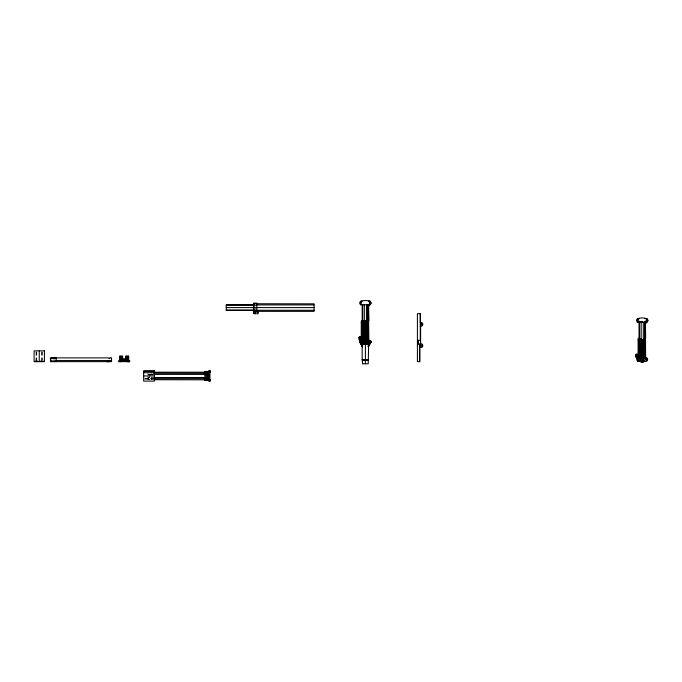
<?xml version="1.0" encoding="UTF-8"?>
<svg xmlns="http://www.w3.org/2000/svg" width="682" height="682" viewBox="0 0 682 682"><rect width="100%" height="100%" fill="white"/><g stroke="black" fill="none" stroke-linecap="round" stroke-linejoin="round"><path stroke-width="0.51" stroke-dasharray="3.41 2.56" d="M148.633 374.248L149.52 374.248M151.285 374.248L152.171 374.248M148.633 374.401L149.52 374.401M151.285 374.401L152.171 374.401M148.633 374.716L152.887 374.691M149.52 374.759L151.285 374.819M152.171 374.759L152.887 374.819M149.52 374.878L151.285 374.878M152.171 374.878L152.887 374.878M149.52 375.074L151.285 375.074L151.285 372.116M152.887 375.074L152.171 375.074L152.171 374.034M148.633 377.666L149.52 377.666M152.171 377.666L151.285 377.666L151.285 379.797L152.171 379.797L152.171 377.206M148.633 377.879L149.52 377.879M151.285 377.879L152.171 377.879M144.652 378.399L153.663 378.399M144.652 378.689L153.663 378.621M147.917 379.09L148.633 379.09M144.652 379.226L152.708 379.175M148.633 379.286L149.52 379.286M151.285 379.286L152.171 379.286M148.633 379.669L149.52 379.669M151.285 379.669L152.171 379.669M255.392 304.931L255.392 305.86M255.392 308.571L255.392 309.475M255.034 304.931L255.034 306.013M255.034 308.409L255.034 309.475M149.52 374.034L149.52 379.797L148.633 379.797L148.633 377.521M148.633 374.034L148.633 375.151M147.917 373.293L147.917 375.151M147.917 375.961L147.917 380.505M42.523 351.861L42.523 359.874M41.986 351.861L41.986 360.872M41.696 351.861L41.696 360.872M36.819 351.861L36.819 359.874M36.521 351.861L36.521 360.872M35.984 351.861L35.984 360.872"/><path stroke-width="1.02" d="M128.557 361.656L128.668 356.183L125.752 356.183L125.752 360.769M365.484 344.24L366.123 340.19L366.208 320.6M642.776 361.307L642.41 361.835L642.964 357.607L643.015 339.977M362.722 343.89L362.398 340.847C357.266 339.738 361.52 344.956 362.193 346.737L361.093 343.89A2.072 2.072 0 0 1 359.985 342.108L360.028 339.261L360.769 338.553L359.874 337.863L359.371 338.732L361.741 341.75L361.307 342.799L360.437 342.296L360.94 341.426M644.976 332.646L644.959 357.743L646.527 357.743A2.072 2.072 0 0 1 647.627 359.525A2.072 2.072 0 0 1 646.527 361.307L637.926 361.307A2.072 2.072 0 0 1 636.826 359.525L636.86 356.677L637.772 358.843L638.65 359.346L638.147 360.215L637.278 359.712L637.772 358.843M642.401 361.656L642.58 358.817L643.646 357.607M640.807 322.202L640.884 321.316M128.668 357.726L127.909 357.828L128.583 358.101M642.572 361.656L642.913 358.817L645.07 357.607L642.913 358.817L642.58 361.656L642.845 358.817L644.686 357.607M368.135 340.19L366.106 341.392L365.944 343.89M366.123 360.232L366.217 359.525M205.171 375.961C202.852 375.884 208.198 376.063 205.879 375.961M363.515 342.628L364.222 342.628M640.347 360.045L641.063 360.045M368.127 320.779L367.769 306.073L368.587 306.073L371.068 303.004M644.959 338.195L644.601 323.49L645.428 323.49L647.9 320.421A2.072 2.072 0 0 0 646.8 318.639L645.317 318.639M368.135 313.14L368.127 340.327L369.695 340.327A2.072 2.072 0 0 1 370.795 342.108A2.072 2.072 0 0 1 369.695 343.89L368.237 346.737L370.548 343.029L370.437 340.804L368.382 340.847L368.058 343.89M362.304 346.737L361.093 343.89L361.307 342.799M637.926 361.307L638.147 360.215M359.985 340.327L359.874 339.235M636.826 357.743L636.468 357.743C634.797 355.152 639.256 354.597 636.707 356.66M644.686 322.202L644.908 321.316L644.908 329.508M366.814 360.232L366.993 359.525M363.779 342.969L363.779 342.287M640.799 359.704L640.705 360.403L640.705 359.687M367.402 360.232L367.649 359.525M370.113 303.695L369.218 303.004L369.959 301.222L368.485 301.222M368.485 346.737L369.695 343.89L361.093 343.89M367.854 360.232L368.161 359.525M368.135 360.232L368.485 359.525M362.551 363.787L368.237 363.787L368.587 346.737M370.548 343.029C372.108 342.151 369.456 339.389 371.076 342.108L370.727 342.108M363.694 342.935L364.043 342.321M640.526 360.352L640.884 359.738M370.428 303.507L370.428 302.501L369.422 302.501M647.269 320.924C648.164 318.562 644.447 320.711 646.945 321.111M368.237 340.19L366.081 341.392L365.697 344.24L366.081 341.392L367.854 340.19M359.636 340.327L358.92 339.619L358.92 337.488L359.636 336.772L361.264 336.772M363.617 342.884L364.12 342.381M636.468 357.743L635.76 357.036L635.76 354.904L636.468 354.188L638.105 354.188M640.449 360.301L640.952 359.798M366.106 344.24L366.899 343.881L366.396 344.24M639.025 322.305L639.136 321.316M366.814 340.19L365.748 341.392L365.569 344.24L365.893 341.392L367.402 340.19M369.959 301.129A2.072 2.072 0 0 1 369.959 304.786L368.485 306.073L368.834 340.327M647.9 320.421A2.072 2.072 0 0 1 646.8 322.202L645.317 323.49L645.675 357.743M362.304 301.222L360.821 301.222A2.072 2.072 0 0 0 359.721 303.004L360.428 304.786L369.959 304.786L368.127 306.073L368.485 340.327M639.136 318.639L637.653 318.639A2.072 2.072 0 0 0 636.553 320.421L637.261 322.202L646.8 322.202L644.959 323.49L645.317 357.743M644.234 357.607L642.725 358.817L642.478 361.656L643.731 361.298L642.725 361.835M367.769 306.073L369.959 304.786M644.601 323.49L646.8 322.202M363.557 342.807L364.179 342.449M366.626 344.24L367.521 343.89M640.398 360.224L641.012 359.866M644.362 361.307L642.913 361.835C647.278 361.409 636.911 361.366 641.609 361.835M363.523 342.722L364.214 342.535M640.364 360.139L641.046 359.951M360.855 302.297C358.928 304.905 363.046 303.294 360.855 301.222A15.055 15.055 0 0 1 369.959 301.222L369.925 302.297M637.687 319.713C635.76 322.33 639.878 320.711 637.687 318.639L639.546 318.639M253.61 303.754L314.078 303.822L314.078 311.359L255.392 311.359M256.441 304.931L314.078 304.931M226.245 305.144L254.011 305.144M226.245 307.591L314.078 307.591M226.245 310.046L254.011 310.046M256.441 310.259L314.078 310.259M256.816 310.745L255.034 310.745L255.111 314.18M255.034 311.18L256.816 311.18L256.816 303.115L253.61 303.115L253.61 313.567L255.034 313.567M253.61 311.435L255.034 311.435M253.61 311.87L255.034 311.87M253.61 312.288L255.034 312.288M253.61 313.14L255.034 313.14M644.908 318.639L646.8 318.639A15.055 15.055 0 0 0 637.653 318.639M366.635 320.6L361.835 320.6L361.477 322.56M366.208 320.779L364.572 320.6M367.769 320.779L368.834 320.779L368.604 305.783M364.324 321.495L362.474 321.495L362.474 340.19L364.708 341.392L365.049 344.24L364.776 341.392L362.926 340.19M366.456 321.495L368.34 321.495M361.264 322.56L363.634 322.56L363.634 320.6M364.145 322.56L366.456 322.56M420.18 326.115L421.715 326.115A2.072 2.072 0 0 0 422.814 324.334A2.072 2.072 0 0 0 421.715 322.56L420.095 322.56L420.095 313.669M644.601 338.195L645.675 338.195L645.436 323.2M641.157 338.911L639.315 338.911L639.273 357.607M643.297 338.911L645.181 338.911M638.105 339.977L639.315 339.977M641.157 339.977L643.297 339.977M368.451 340.19L362.338 340.19L362.338 322.56M417.41 340.327L420.257 340.327L420.257 322.56M363.617 340.685L367.172 340.685M362.645 340.19L364.358 341.043L366.456 341.043M364.324 341.043L366.106 341.392M417.41 343.881L419.541 343.881L419.541 361.656M420.248 343.881L421.715 343.881A2.072 2.072 0 0 1 422.814 345.655A2.072 2.072 0 0 1 421.715 347.436L419.515 347.436M645.283 357.607L639.17 357.607L639.17 339.977M127.892 357.948L128.625 357.828M52.02 358.238L53.784 358.212M54.679 358.212L55.387 358.238M639.384 357.607L644.004 358.101M127.866 358.28L128.574 358.28M127.858 358.476L128.574 358.476M640.449 358.101L643.297 358.459M127.866 358.672L128.574 358.672M128.583 358.851L127.935 359.192M639.477 357.607L641.515 358.817L642.938 358.817M122.359 359.03L125.889 359.03M127.892 359.005L128.6 359.005M127.909 359.124L128.668 359.218M368.587 359.525L362.193 359.525L362.193 346.737M368.237 360.232L362.602 360.232L362.244 359.525L362.551 362.014M56.171 360.556L111.55 360.556M50.425 361.017L51.133 361.017M50.425 361.102L56.171 361.102M51.133 361.298L52.02 361.298M53.784 361.298L54.679 361.298M640.807 361.656L643.646 361.656M209.042 371.161L209.937 371.161M143.655 371.34L153.663 371.34M209.937 371.426L204.455 371.477L204.455 374.401M204.455 371.63L209.042 371.63M209.042 371.784L209.937 371.784M153.663 372.116L154.447 372.116M204.455 372.082L209.937 372.133M153.663 372.193L204.958 372.193M209.042 372.398L209.937 372.398M209.042 372.491L209.937 372.491M143.655 372.687L153.663 372.687M204.455 372.79L209.042 372.79M153.663 373.242L204.788 373.293M204.455 373.719L209.042 373.719M204.455 374.12L209.042 374.12M153.663 374.401L209.042 374.401M207.302 374.802L209.042 374.802M143.655 375.961L154.447 375.961M207.302 375.961L209.042 375.961M207.302 377.12L209.042 377.12M153.663 377.521L209.042 377.521M204.455 377.658L209.042 377.658M204.455 378.195L209.042 378.195M153.663 378.672L204.788 378.621M204.455 379.124L209.042 379.124M209.042 379.448L209.937 379.448M209.042 379.635L209.937 379.635M153.663 379.729L209.042 379.84M209.042 379.951L209.937 379.951M209.042 380.138L209.937 380.138M204.455 380.283L209.937 380.317M209.937 380.488L204.455 380.437L204.455 377.521M209.042 380.641L209.937 380.641M209.937 380.752L209.042 380.82L209.937 380.846M641.54 361.835L640.168 361.307M640.364 359.951L641.046 360.139M363.523 342.535L364.214 342.722M641.719 361.835L640.722 361.298L641.873 361.835L641.199 358.459M635.76 354.904L636.707 355.279M358.92 337.488L359.874 337.863M363.259 343.89L364.162 344.24M639.767 357.607L641.609 358.817L641.915 361.835M640.398 359.866L641.012 360.224M363.557 342.449L364.179 342.807M640.219 357.607L641.719 358.817L641.975 361.656L641.54 358.817M363.378 340.19L364.887 341.392L365.143 344.24L365.032 341.392L363.966 340.19M364.384 344.24L363.881 343.881L364.682 344.24M640.807 357.607L641.873 358.817L642.052 361.656M640.449 359.798L640.952 360.301M363.617 342.381L364.12 342.884M370.786 341.162L370.437 340.804L371.059 341.861M370.914 341.384L370.437 340.804L370.999 341.614M640.526 359.738L640.884 360.352M363.694 342.321L364.043 342.935M636.468 354.188L637.082 355.279M359.636 336.772L360.241 337.863M641.489 357.607L642.052 361.835L641.677 361.307M364.657 340.19L365.296 344.24M362.304 359.525L362.602 363.787M362.619 359.525L362.926 360.232M363.131 359.525L363.378 360.232M640.611 359.704L640.799 360.386M639.767 322.202L639.546 321.316L639.58 357.607M363.787 359.525L363.966 360.232M637.508 321.111L637.653 322.202M360.667 303.695L360.821 304.786M364.563 359.525L364.657 360.232M364.682 341.392L365.032 344.24M645.317 321.316L645.428 323.49M646.766 318.639L646.766 319.713M645.07 323.242L645.07 329.508M644.712 361.307L644.712 359.525A2.583 2.583 0 0 1 645.428 357.743M644.388 338.911L644.388 357.607M643.757 338.911L643.757 357.607M643.297 322.202L643.297 357.607M642.222 321.316L642.222 322.202M642.222 339.977L642.222 361.835M641.438 339.977L641.438 357.607M641.157 322.202L641.157 357.607M640.696 338.911L640.696 357.607M640.066 338.911L640.066 357.607M639.742 361.307L639.742 359.525A2.583 2.583 0 0 0 639.409 358.272L638.105 357.743L638.105 338.519L639.025 337.59L639.025 321.316M420.606 326.115L420.606 343.881M420.504 322.56L420.504 313.669L417.41 313.669L417.41 361.656L419.899 361.656L419.899 347.436M420.504 326.115L420.504 343.881M420.504 344.768L420.504 347.436M418.126 340.327L418.126 343.881M418.023 340.327L418.1 343.881M417.913 340.327L417.913 343.881M417.768 340.327L417.768 343.881M417.597 340.327L417.597 343.881M368.587 304.786L368.587 306.073M368.237 305.826L368.237 307.914M368.237 343.89L368.237 346.737M368.135 304.786L368.135 307.914M368.075 304.786L368.075 307.914M368.075 313.14L368.041 340.19M367.879 343.89L367.879 342.108A2.583 2.583 0 0 1 368.587 340.327M367.555 321.495L367.555 340.19M366.916 321.495L366.916 340.19M366.456 304.786L366.456 340.19M366.029 320.779L366.029 322.56M365.39 322.56L365.39 363.787M364.597 322.56L364.597 340.19M364.393 320.6L364.393 322.56M364.324 304.786L364.324 340.19M363.864 321.495L363.864 340.19M363.233 321.495L363.233 340.19M362.901 343.89L362.901 342.108A2.583 2.583 0 0 0 362.577 340.855L361.264 340.327L361.264 321.103L362.193 320.173L362.193 304.786M362.705 304.786L362.747 340.19M362.543 343.89L362.543 346.737M253.968 303.822L253.968 304.36M253.968 310.83L253.968 311.359M207.302 374.12L207.302 377.658M129.06 360.769L129.06 361.656M128.872 360.769L128.872 361.656M128.727 360.769L128.727 361.656M128.523 356.183L128.523 360.769M128.369 360.769L128.369 361.656M128.19 360.769L128.19 361.656M128.071 356.183L128.011 361.656M127.866 360.769L127.866 361.656M127.756 361.656L127.687 360.769L127.662 361.656M127.364 356.183L127.364 360.769M126.434 356.183L126.434 360.769M125.889 356.183L125.889 360.769M125.352 359.03L125.352 360.769M124.192 359.03L124.192 360.769M123.033 359.03L123.033 360.769M122.632 360.769L122.632 356.183L119.717 356.183L119.657 361.656M122.359 356.183L122.359 360.769M121.95 356.183L121.95 360.769M121.029 356.183L121.029 360.769M120.723 360.769L120.723 361.656M120.629 360.769L120.629 361.656M120.313 356.183L120.373 361.656M120.015 360.769L120.015 361.656M119.87 356.183L119.87 360.769M119.401 360.769L119.401 361.656M109.094 360.948L109.094 361.656M109.052 360.923L109.052 361.656M108.83 360.897L108.915 361.656M108.736 360.897L108.651 361.656M108.489 360.914L108.387 361.656M107.662 360.931L107.671 361.656M107.568 360.914L107.568 361.656M107.406 360.897L107.406 361.656M107.227 360.897L107.227 361.656M107.065 360.914L106.963 361.656M56.171 357.888L56.171 361.656M55.387 357.888L55.387 358.681M54.679 357.888L54.679 358.885M54.679 361.213L54.679 361.656M53.784 357.888L53.784 358.885M53.784 361.213L53.784 361.656M52.02 357.888L52.02 358.885M52.02 361.213L52.02 361.656M51.133 357.888L51.133 358.885M51.133 361.213L51.133 361.656M43.094 360.872L43.094 361.656M41.969 360.872L41.969 361.656M40.818 360.872L40.818 361.656M39.258 350.863L39.258 361.656M37.698 360.872L37.698 361.656M36.538 360.872L36.538 361.656M35.413 360.872L35.413 361.656M110.007 357.888L109.256 358.638L108.506 357.888L50.425 357.888L50.425 361.656L111.55 361.656L111.55 357.888L110.007 357.888M368.971 341.929C369.84 344.64 371.085 340.011 368.971 341.929M420.99 324.155C421.86 326.866 423.104 322.236 420.99 324.155M420.99 345.476C421.86 348.187 423.104 343.558 420.99 345.476M645.803 359.346C646.672 362.057 647.917 357.428 645.803 359.346M360.701 341.375L360.275 342.108L360.701 342.85L361.554 342.85L361.98 342.108L361.554 341.375L360.701 341.375M369.226 341.375L368.8 342.108L369.226 342.85L370.079 342.85L370.514 342.108L370.079 341.375L369.226 341.375M253.968 304.786L226.245 304.786L226.245 310.404L253.968 310.404L253.968 304.786M258.094 312.288L256.884 312.288L256.884 313.822L258.094 313.822L258.094 312.288M255.034 312.612L253.61 312.612L255.034 312.663M44.407 350.863L34.1 350.863L34.1 361.656L44.407 361.656L44.407 350.863M129.725 360.769L118.659 360.769L118.659 361.656L129.725 361.656L129.725 360.769M209.937 370.428L209.042 370.428L209.042 381.485L209.937 381.485L209.937 370.428M154.447 370.803L143.655 370.803L143.655 381.11L154.447 381.11L154.447 370.803"/></g></svg>
